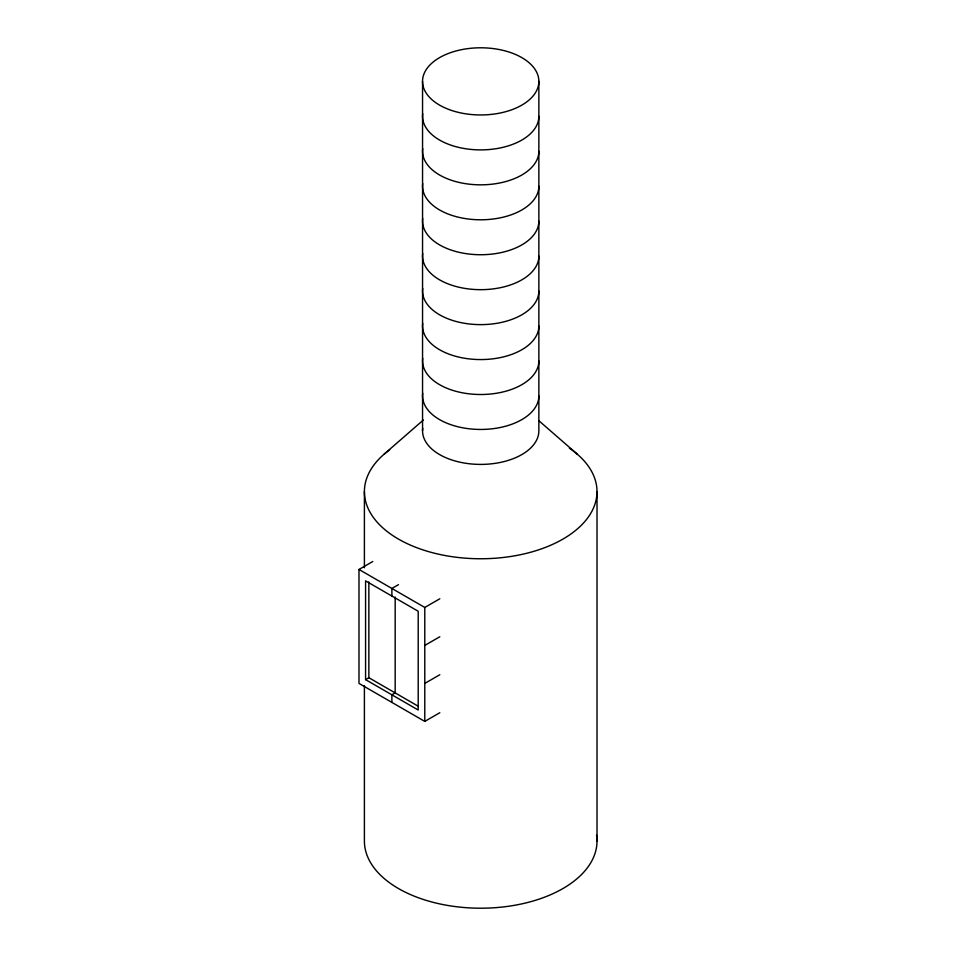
<?xml version="1.0" encoding="UTF-8"?>
<svg xmlns="http://www.w3.org/2000/svg" width="956" height="956" viewBox="0 0 956 956"><rect width="100%" height="100%" fill="white"/><g stroke="black" fill="none" stroke-linecap="round" stroke-linejoin="round"><path stroke-width="1.43" d="M384.001 454.291L423.365 420.007M439.82 712.722L424.787 721.398L358.99 683.421L358.99 569.465L372.78 561.507M398.473 584.666L391.888 588.454L391.888 596.054M358.99 569.465L424.787 607.454L439.82 598.767M365.574 679.62L418.202 710.009L418.202 611.254L365.574 580.866L365.574 679.62L368.861 677.72L417.736 705.934M424.787 645.431L439.82 636.756M424.787 683.421L439.82 674.733M539.172 420.987L577.412 454.291M597.01 491.599L597.01 841.053M538.861 81.368A58.149 33.568 0 0 1 451.626 110.454A58.149 33.568 0 0 1 451.626 52.293A58.149 33.568 0 0 1 538.861 81.368L538.861 430.821A58.149 33.568 0 0 1 478.418 464.377A58.149 33.568 0 0 1 422.731 428.192M424.787 607.454L424.787 721.398M422.552 81.368L422.552 430.821M395.175 597.046L395.175 692.921L391.888 694.809L391.888 702.409M368.861 581.917L368.861 677.72M364.403 491.599L364.403 567.768M364.403 685.739L364.403 841.053A116.297 67.147 0 0 0 485.779 908.14A116.297 67.147 0 0 0 596.568 835.209M569.382 448.161A116.297 67.147 0 0 1 561.59 539.853A116.297 67.147 0 0 1 402.607 541.359A116.297 67.147 0 0 1 389.606 449.858M538.861 395.88A58.149 33.568 0 0 1 478.418 429.423A58.149 33.568 0 0 1 422.731 393.251M538.861 360.938A58.149 33.568 0 0 1 478.418 394.481A58.149 33.568 0 0 1 422.731 358.309M538.861 325.996A58.149 33.568 0 0 1 478.418 359.54A58.149 33.568 0 0 1 422.731 323.355M538.861 291.042A58.149 33.568 0 0 1 478.418 324.598A58.149 33.568 0 0 1 422.731 288.413M538.861 256.1A58.149 33.568 0 0 1 478.418 289.644A58.149 33.568 0 0 1 422.731 253.471M538.861 221.159A58.149 33.568 0 0 1 478.418 254.702A58.149 33.568 0 0 1 422.731 218.518M538.861 186.205A58.149 33.568 0 0 1 478.418 219.761A58.149 33.568 0 0 1 422.731 183.576M538.861 151.263A58.149 33.568 0 0 1 478.418 184.807A58.149 33.568 0 0 1 422.731 148.634M538.861 116.321A58.149 33.568 0 0 1 478.418 149.865A58.149 33.568 0 0 1 422.731 113.68"/></g></svg>
